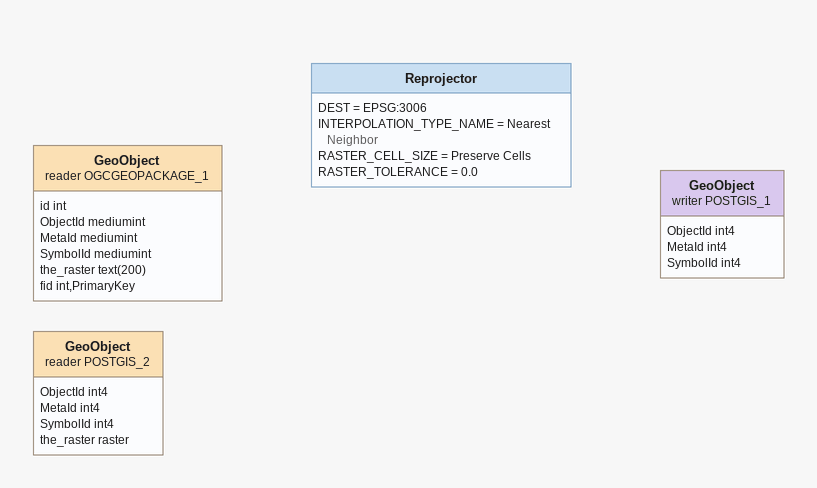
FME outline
GeoObject (reader OGCGEOPACKAGE_1)
    attributes: id int, ObjectId mediumint, MetaId mediumint, SymbolId mediumint, the_raster text(200), fid int,PrimaryKey
GeoObject (reader POSTGIS_2)
    attributes: ObjectId int4, MetaId int4, SymbolId int4, the_raster raster
Reprojector
    DEST = EPSG:3006
    INTERPOLATION_TYPE_NAME = Nearest Neighbor
    RASTER_CELL_SIZE = Preserve Cells
    RASTER_TOLERANCE = 0.0
GeoObject (writer POSTGIS_1)
    attributes: ObjectId int4, MetaId int4, SymbolId int4
